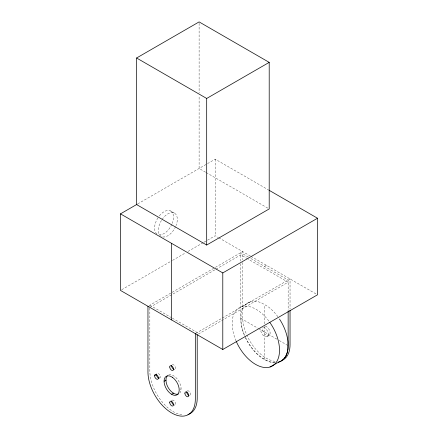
<?xml version="1.0" encoding="UTF-8"?>
<svg xmlns="http://www.w3.org/2000/svg" width="438" height="438" viewBox="0 0 438 438"><rect width="100%" height="100%" fill="white"/><g stroke="black" fill="none" stroke-linecap="round" stroke-linejoin="round"><path stroke-width="0.33" stroke-dasharray="2.19 1.64" d="M264.18 359.264L264.525 326.534M264.552 323.808L264.755 304.711M137.767 203.878L206.922 163.954M207.513 163.615L215.211 159.169L268.434 189.895M121.671 289.742L171.992 260.687M172.583 260.347L185.608 252.825M187.979 251.456L203.369 242.57M203.96 242.23L206.922 240.522M207.513 240.177L215.211 235.737L218.168 237.44M149.851 306.282L149.851 305.187L214.806 267.689M215.397 267.35L242.679 251.593L242.679 259.8M149.851 307.377L215.397 269.534M215.989 269.195L240.785 254.878L247.3 258.634M264.47 266.359L266.364 265.269M195.791 333.356L290.044 278.94L290.044 309.02M198.392 334.041L288.149 282.22L247.892 258.978M159.306 377.37L160.253 376.822M173.924 369.858L174.871 369.311M267.147 336.63L269.041 335.535M180.1 389.377L181.047 388.829M173.924 405.369L174.871 404.821M241.645 306.704L250.279 301.842M205.586 172.211L199.109 168.466L199.109 95.522M206.178 172.55L268.023 208.258M218.759 237.785L250.377 256.038M250.969 256.378L316.329 294.117M159.322 215.874A13.397 7.736 -60 0 1 170.76 211.006L174.548 213.196M248.483 257.133L240.785 252.688L240.785 261.015M250.854 258.502L288.149 280.035L288.149 310.186M240.988 318.431L257.785 328.128M258.36 328.462L276.942 339.193M279.258 340.529L287.947 345.544M149.851 305.187L171.756 317.835M172.348 318.18L197.215 332.535L197.215 333.63M242.679 262.532L242.679 317.221A33.491 19.338 60 0 0 246.605 334.555M240.785 263.742L240.785 318.316A33.491 19.338 60 0 0 245.253 336.871M215.211 159.169L215.211 235.737M199.109 23.263L199.109 92.796M149.851 308.062L149.851 370.816A33.491 19.338 60 0 0 182.914 415.01M162.082 219.449A13.397 7.736 -60 0 1 174.094 212.967A13.397 7.736 -60 0 1 176.054 225.532M175.611 226.588A13.397 7.736 -60 0 1 161.452 236.558A13.397 7.736 -60 0 1 161.759 219.936M170.76 211.006A13.397 7.736 -60 0 1 172.265 223.342M171.822 224.398A13.397 7.736 -60 0 1 159.322 234.817M156.941 233.936A13.397 7.736 -60 0 1 158.627 216.783M275.102 362.56A33.491 19.338 60 0 1 245.537 337.484M263.484 327.197A5.36 3.093 60 0 1 268.242 333.783A5.36 3.093 60 0 1 264.136 336.154A5.36 3.093 60 0 1 260.807 328.741M159.158 378.18A2.677 1.549 60 0 0 160.264 377.041L160.248 376.461A2.677 1.549 60 0 0 158.561 373.669A2.677 1.549 60 0 0 156.601 373.942M172.194 400.179A2.677 1.549 60 0 1 175.173 402.352A2.677 1.549 60 0 1 174.023 404.898M172.194 364.668A2.677 1.549 60 0 1 175.173 366.841A2.677 1.549 60 0 1 174.023 369.382M168.756 374.939A10.715 6.187 60 0 1 172.342 375.158L174.319 376.242A10.715 6.187 60 0 1 181.014 387.433L181.069 389.749A10.715 6.187 60 0 1 178.803 393.822M187.349 390.92A2.677 1.549 60 0 1 190.026 392.464A2.677 1.549 60 0 1 190.026 395.558M265.379 326.102A5.36 3.093 60 0 1 270.136 332.694A5.36 3.093 60 0 1 266.03 335.065A5.36 3.093 60 0 1 262.701 327.651M275.102 361.355A33.491 19.338 60 0 1 246.868 335.169M274.675 362.708A33.491 19.568 60.6 0 1 267.273 361.049L261.092 357.479A33.491 19.568 60.6 0 1 244.683 336.066M244.426 335.448A33.491 19.568 60.6 0 1 240.949 322.023L241.026 314.84A33.491 19.568 60.6 0 1 261.661 302.932L267.848 306.496A33.491 19.568 60.6 0 1 278.354 317.391M236.049 340.934A33.491 19.568 60.6 0 1 239.121 307.832A33.491 19.568 60.6 0 1 268.937 321.18"/><path stroke-width="0.66" d="M136.59 57.997L199.109 21.9L269.206 62.371L269.206 208.937L206.687 245.034L136.59 204.562L136.59 57.997L206.687 98.462L269.206 62.371M269.025 190.24L317.512 218.234L317.512 294.801L222.789 349.486L120.488 290.421L120.488 213.859L137.061 204.289M120.488 213.859L222.789 272.923L317.512 218.234M154.603 375.749L156.497 374.654M164.124 381.246L166.018 380.151M171.636 394.26L173.53 393.165M270.016 367L278.656 362.138A33.491 19.568 60.6 0 0 287.908 349.135L287.985 341.952A33.491 19.568 60.6 0 0 279.482 319.039M156.492 374.435L156.508 375.016A2.677 1.549 60 0 0 158.687 378.076M290.044 310.383L290.044 344.569A33.491 19.338 60 0 1 281.388 360.704M288.149 310.87L288.149 345.659A33.491 19.338 60 0 1 278.256 362.182M222.789 272.923L222.789 349.486M206.687 98.462L206.687 245.034M197.215 334.72L197.215 398.158A33.491 19.338 60 0 1 187.946 414.507M195.321 333.63L195.321 399.253A33.491 19.338 60 0 1 171.636 412.93A33.491 19.338 60 0 1 147.956 371.911L147.956 306.282M171.636 243.391L171.636 319.954M173.53 404.69A2.677 1.549 60 0 1 171.701 400.88M173.53 369.174A2.677 1.549 60 0 1 171.701 365.363M178.304 394.041A10.715 6.187 60 0 1 174.724 393.817L172.747 392.738A10.715 6.187 60 0 1 166.051 381.542L165.997 379.231A10.715 6.187 60 0 1 167.398 375.809M189.178 395.634A2.677 1.549 60 0 1 186.856 391.616M269.72 322.259A33.491 19.568 60.6 0 1 272.37 365.971A33.491 19.568 60.6 0 1 236.312 341.541M172.424 377.332L170.448 376.253A10.715 6.187 60 0 0 164.102 380.326L164.157 382.637A10.715 6.187 60 0 0 170.853 393.833L172.829 394.912A10.715 6.187 60 0 0 179.175 390.844L179.12 388.528A10.715 6.187 60 0 0 172.424 377.332M158.37 378.136L158.353 377.556A2.677 1.549 60 0 0 156.421 374.61A2.677 1.549 60 0 0 154.598 375.53L154.614 376.111A2.677 1.549 60 0 0 156.547 379.056A2.677 1.549 60 0 0 158.37 378.136M169.741 402.5A2.677 1.549 60 0 0 172.583 406.037A2.677 1.549 60 0 0 172.583 402.248A2.677 1.549 60 0 0 169.741 402.5M169.741 366.989A2.677 1.549 60 0 0 172.583 370.526A2.677 1.549 60 0 0 172.583 366.732A2.677 1.549 60 0 0 169.741 366.989M184.902 393.242A2.677 1.549 60 0 0 187.743 396.773A2.677 1.549 60 0 0 187.743 392.985A2.677 1.549 60 0 0 184.902 393.242"/></g></svg>
